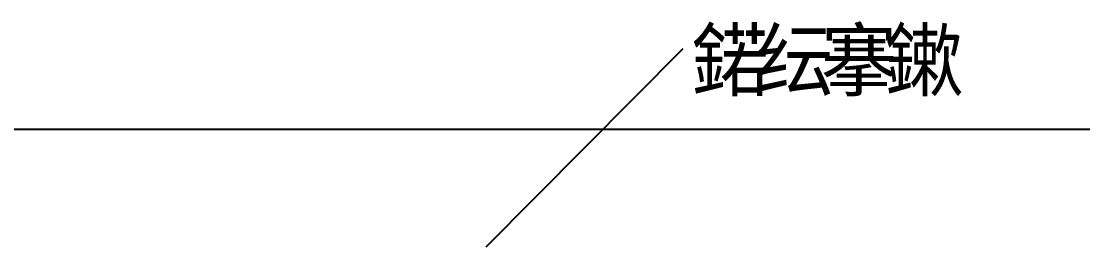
# Model space of a CAD drawing. Header units: metres. Extents: x 0 to 420, y 0 to 297.
# Drawn here: x 98.7 to 158.2, y 89.8 to 102.4 of the extents above; entities that cross this region are included whole.
import ezdxf

# ---------------------------------------------------------------- set-up
doc = ezdxf.new("R2010")
doc.units = ezdxf.units.M

msp = doc.modelspace()

# ---------------------------------------------------------------- linework, layer by layer
for p, q in [((124.73, 89.78), (135.79, 100.91)), ((324.36, 96.37), (91.03, 96.37))]:
    msp.add_line(p, q)

# ---------------------------------------------------------------- texts
for s, p in [('鍩', (136.24, 98.59)), ('搴', (143.49, 98.59)), ('鏉', (147.11, 98.59)), ('纭', (139.87, 98.59))]:
    msp.add_text(s, height=3.33).set_placement(p)

doc.saveas('drawing.dxf')
